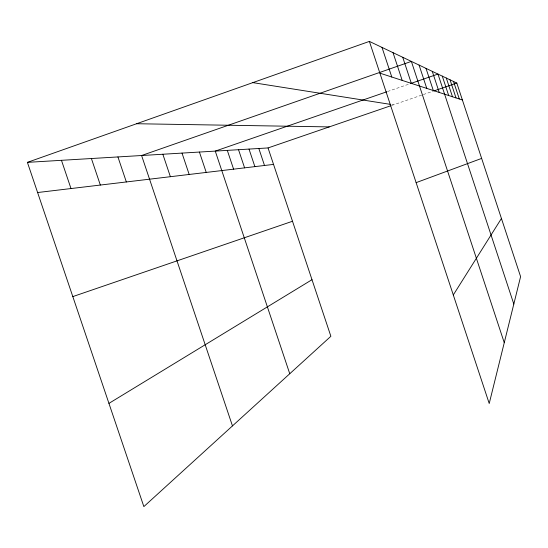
<?xml version="1.0" encoding="UTF-8"?>
<svg xmlns="http://www.w3.org/2000/svg" width="548" height="548" viewBox="0 0 548 548"><rect width="100%" height="100%" fill="white"/><g stroke="black" fill="none" stroke-linecap="round" stroke-linejoin="round"><path stroke-width="0.41" stroke-dasharray="2.74 2.06" d="M387.559 91.516L409.089 84.07M391.813 105.401L422.549 94.831M423.364 94.557L432.941 91.263M391.909 104.606L393.423 104.846"/><path stroke-width="0.82" d="M453.299 294.961L501.434 218.474M108.936 403.376L311.997 279.699M416.124 182.642L481.644 158.406M27.4 162.359L268.047 147.939L330.876 336.294L143.857 506.599L27.4 162.359L369.386 41.401L456.813 83.056L520.6 276.637L489.22 403.513L369.386 41.401M386.765 91.79L215.268 151.104L289.755 373.736M410.692 83.515L437.975 74.076L513.819 304.051M268.047 147.939L391.005 105.675M433.735 90.989L456.813 83.056M72.809 296.598L292.502 221.255M37.607 192.533L273.534 164.407M136.61 123.732L329.252 126.903M252.827 82.632L390.388 104.367M379.894 73.151L462.389 99.976M61.458 160.317L70.993 188.553M162.845 154.248L170.38 176.703M232.462 425.906L141.596 155.516L411.363 61.403L504.263 342.699M117.93 156.934L126.348 181.957M91.406 158.523L100.346 185.053M258.834 148.494L264.506 165.482M249.018 149.083L254.882 166.633M238.538 149.714L244.6 167.859M227.31 150.385L233.592 169.168M199.417 152.056L206.24 172.428M182.018 153.098L189.183 174.463M432.276 71.363L439.236 92.448M426.008 68.377L433.317 90.523M419.076 65.075L426.776 88.399M402.739 57.293L411.363 83.385M393.026 52.663L402.198 80.405M382.004 47.416L391.793 77.021M453.539 81.494L459.299 98.976M450.045 79.83L455.998 97.9M446.305 78.049L452.47 96.749M442.291 76.138L448.682 95.523"/></g></svg>
